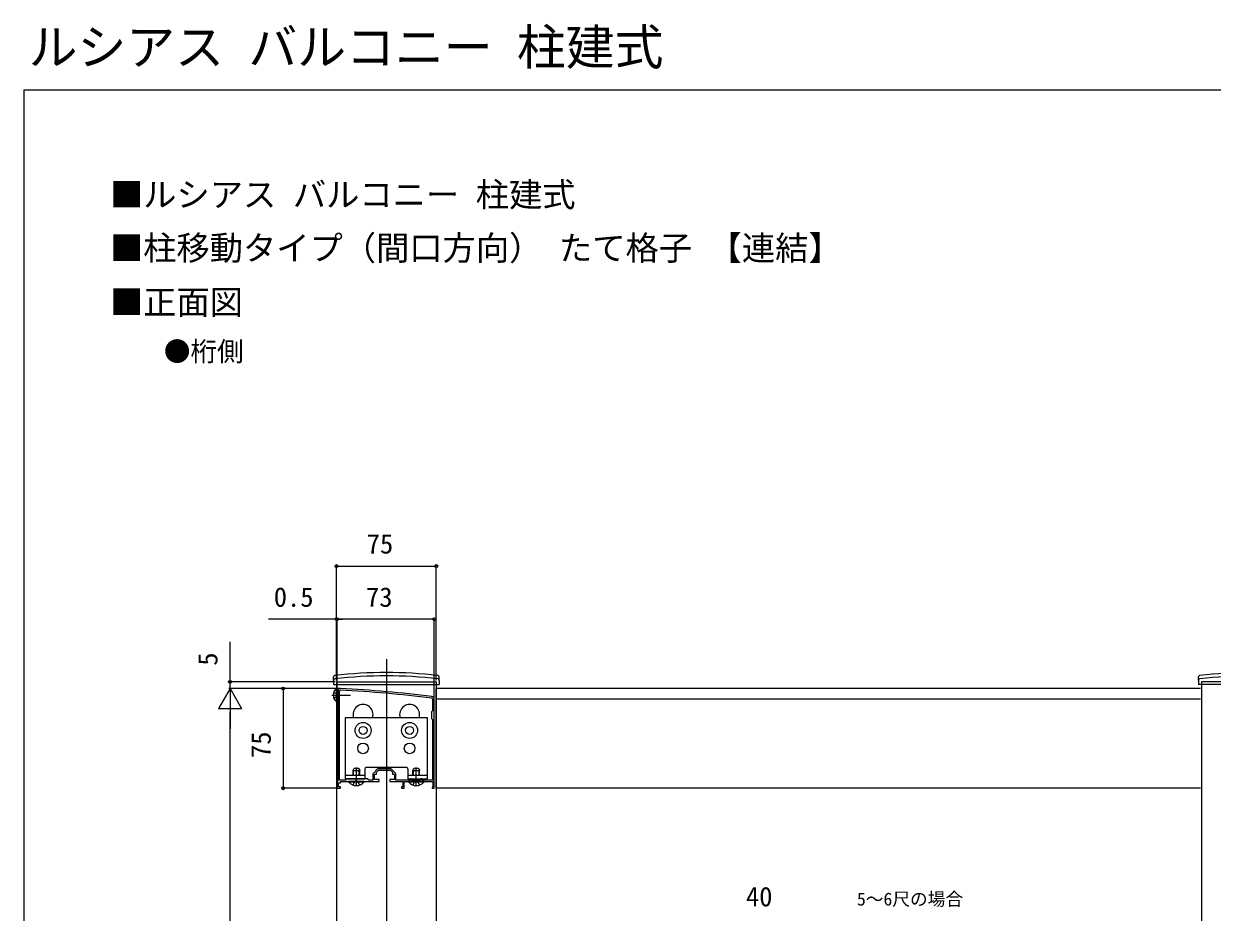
# Model space of a CAD drawing. Units: millimetres, scale not verified. Extents: x -875 to 875, y -1303 to 1296.
# Drawn here: x -875 to 18, y 629 to 1296 of the extents above; entities that cross this region are included whole.
import ezdxf
from ezdxf.enums import TextEntityAlignment as Align

# ---------------------------------------------------------------- set-up
doc = ezdxf.new("R2010")
doc.units = ezdxf.units.MM
doc.header["$LTSCALE"] = 8
for name, color, linetype in [('0-1_USER1', 3, 'Continuous'), ('0-2_YKK_11', 7, 'Continuous'), ('0-3_YKK_12', 2, 'Continuous'), ('0-4_YKK_13', 4, 'Continuous'), ('0-5_YKK_D', 6, 'Continuous'), ('0-6_YKK_ZWAK', 7, 'Continuous')]:
    doc.layers.add(name, color=color, linetype=linetype)
doc.styles.add('ＭＳ ゴシック', font='')
doc.styles.get('ＭＳ ゴシック').set_extended_font_data('MS Gothic')

msp = doc.modelspace()

# ---------------------------------------------------------------- linework, layer by layer
at = {"layer": '0-2_YKK_11'}
for p, q in [((-637.8, 728.003), (-637.8, 794.803)), ((-609.436, 736.063), (-612.261, 733.239)), ((-599.624, 736.503), (-608.376, 736.503)), ((-595.739, 733.239), (-598.564, 736.063))]:
    msp.add_line(p, q, dxfattribs=at)
for points in [[(-639, 794.803), (-639, 727.303), (-639.5, 726.803), (-639.5, 721.803), (-637, 721.803), (-637, 722.803), (-638.5, 722.803), (-638.5, 725.803), (-637, 725.803), (-637, 726.803), (-630.458, 726.803), (-630.275, 726.923), (-629.725, 726.923), (-629.542, 726.803), (-625.458, 726.803), (-625.275, 726.923), (-624.725, 726.923), (-624.542, 726.803), (-619.458, 726.803), (-619.275, 726.923), (-618.725, 726.923), (-618.542, 726.803), (-608, 726.803), (-608, 728.303), (-611.5, 728.303), (-611.5, 732.303), (-610, 732.303), (-610, 733.803), (-608.5, 735.303), (-604.458, 735.303), (-604.275, 735.423), (-603.725, 735.423), (-603.542, 735.303), (-599.5, 735.303), (-598, 733.803), (-598, 732.303), (-596.5, 732.303), (-596.5, 728.303), (-600, 728.303), (-600, 726.803)], [(-600, 726.803), (-590, 726.803), (-590, 722.803), (-591, 722.803), (-591, 721.803), (-589, 721.803), (-589, 726.803), (-580.458, 726.803), (-580.275, 726.923), (-579.725, 726.923), (-579.542, 726.803), (-567.5, 726.803), (-567.5, 723.094), (-567.75, 722.799), (-568, 722.503), (-568, 721.803), (-566.5, 721.803), (-566.5, 788.803)], [(-567.7, 788.803), (-567.7, 780.103), (-568.5, 779.303), (-568.5, 774.303), (-567.7, 773.503), (-567.7, 728.003), (-575.6, 728.003), (-575.6, 728.803), (-576.5, 728.803), (-576.5, 728.003), (-583.5, 728.003), (-583.5, 728.803), (-584.4, 728.803), (-584.4, 728.003), (-595.3, 728.003), (-595.3, 732.179)], [(-612.7, 732.179), (-612.7, 728.003), (-615.7, 728.003), (-616.5, 728.803), (-632.5, 728.803), (-633.3, 728.003), (-637.8, 728.003)]]:
    msp.add_lwpolyline(points, dxfattribs=at)
for centre, radius, start, end in [((-637, 794.803), 2, 86.9684, 180.00001), ((-637, 794.803), 0.8, 86.96839, 180.00001), ((-689.781, -201.796), 998.796, 83.01993, 86.96841), ((-689.781, -201.796), 999.996, 83.01993, 86.96841), ((-568.5, 788.803), 0.8, 0.00001, 83.01993), ((-568.5, 788.803), 2, 0.00001, 83.01993), ((-611.2, 732.179), 1.5, 134.99999, 179.99998), ((-608.376, 735.003), 1.5, 90.00002, 135.00001), ((-599.624, 735.003), 1.5, 44.99999, 89.99998), ((-596.8, 732.179), 1.5, 0.00002, 45.00001)]:
    msp.add_arc(centre, radius, start, end, dxfattribs=at)
at = {"layer": '0-3_YKK_12'}
for p, q in [((-602.5, 818.803), (-602.5, -60.197)), ((-640, 801.803), (-640, 799.803)), ((-640, 801.803), (-565, 801.803)), ((-640, 799.803), (-640, -60.197)), ((-565, 801.803), (-565, 799.803)), ((-565, 799.803), (-565, 360.803)), ((9.474, 796.8), (-565, 796.8)), ((85, 801.803), (10, 801.803)), ((10, 801.803), (10, 799.803)), ((10, 799.803), (10, 363.281)), ((9.474, 788.8), (-565, 788.8))]:
    msp.add_line(p, q, dxfattribs=at)
msp.add_lwpolyline([(9.474, 721.8), (-565, 721.8), (-565, 796.8)], dxfattribs=at)
for centre in [(-620, 777.303), (-585, 777.303)]:
    msp.add_arc(centre, 7.5, 340.52879, 199.47121, dxfattribs=at)
at = {"layer": '0-4_YKK_13'}
for p, q in [((-642.2, 802.803), (-642.153, 805.47)), ((-562.8, 802.803), (-562.847, 805.47)), ((7.8, 802.803), (7.847, 805.47)), ((-642.2, 802.803), (-642.148, 799.803)), ((-642.148, 799.803), (-562.852, 799.803)), ((-640.227, 796.553), (-640, 796.553)), ((-640.227, 796.553), (-640.227, 787.053)), ((-640, 796.553), (-640, 787.053)), ((-562.8, 802.803), (-562.852, 799.803)), ((7.8, 802.803), (7.852, 799.803)), ((87.148, 799.803), (7.852, 799.803)), ((-643.5, 791.803), (-629.446, 791.803)), ((-642.109, 793.953), (-640.093, 792.948)), ((-642.109, 789.653), (-640.093, 790.658)), ((-640.227, 787.053), (-640, 787.053)), ((-640.093, 792.948), (-639.484, 791.803)), ((-640.093, 790.658), (-639.484, 791.803)), ((-627.5, 735.103), (-626.7, 736.803)), ((-627.5, 731.703), (-627.5, 735.103)), ((-627.5, 735.103), (-622.5, 735.103)), ((-627.067, 731.703), (-627.067, 736.023)), ((-626.7, 736.803), (-623.3, 736.803)), ((-625, 723.303), (-625, 737.303)), ((-623.3, 736.803), (-622.5, 735.103)), ((-622.933, 731.703), (-622.933, 736.023)), ((-622.5, 731.703), (-622.5, 735.103)), ((-618.75, 736.303), (-618.75, 728.803)), ((-587.25, 737.303), (-617.75, 737.303)), ((-582.5, 735.103), (-581.7, 736.803)), ((-582.5, 731.703), (-582.5, 735.103)), ((-582.5, 735.103), (-577.5, 735.103)), ((-582.067, 731.703), (-582.067, 736.023)), ((-581.7, 736.803), (-578.3, 736.803)), ((-580, 723.303), (-580, 737.303)), ((-578.3, 736.803), (-577.5, 735.103)), ((-577.933, 731.703), (-577.933, 736.023)), ((-577.5, 731.703), (-577.5, 735.103)), ((-633.5, 731.703), (-618.75, 731.703)), ((-619.1, 726.803), (-630.9, 726.803)), ((-630.9, 726.555), (-630.9, 726.803)), ((-630.9, 726.555), (-619.1, 726.555)), ((-627.5, 724.22), (-626.145, 726.938)), ((-625, 727.546), (-626.145, 726.938)), ((-625, 727.546), (-623.855, 726.938)), ((-622.5, 724.22), (-623.855, 726.938)), ((-619.1, 726.555), (-619.1, 726.803)), ((-586.25, 731.703), (-571.5, 731.703)), ((-574.1, 726.803), (-585.9, 726.803)), ((-585.9, 726.555), (-585.9, 726.803)), ((-585.9, 726.555), (-574.1, 726.555)), ((-582.5, 728.003), (-582.5, 728.803)), ((-582.5, 724.22), (-581.145, 726.938)), ((-582.067, 728.003), (-582.067, 728.803)), ((-580, 727.546), (-581.145, 726.938)), ((-580, 727.546), (-578.855, 726.938)), ((-577.5, 724.22), (-578.855, 726.938)), ((-577.933, 728.003), (-577.933, 728.803)), ((-577.5, 728.003), (-577.5, 728.803)), ((-574.1, 726.555), (-574.1, 726.803))]:
    msp.add_line(p, q, dxfattribs=at)
for points in [[(-571.5, 728.803), (-571.5, 774.803), (-633.5, 774.803), (-633.5, 728.803), (-618.75, 728.803)], [(-586.25, 736.303), (-586.25, 728.803), (-571.5, 728.803)]]:
    msp.add_lwpolyline(points, dxfattribs=at)
for centre, radius in [((-620, 765.303), 6), ((-620, 765.303), 3), ((-585, 765.303), 6), ((-585, 765.303), 3), ((-620, 751.803), 4), ((-585, 751.803), 4)]:
    msp.add_circle(centre, radius, dxfattribs=at)
for centre, radius, start, end in [((-641.197, 802.956), 1, 97.02227, 179), ((-641.154, 805.452), 1, 96.9597, 179), ((-602.5, 488.803), 317.528, 82.97773, 97.02227), ((-602.5, 488.803), 320, 83.0403, 96.9597), ((-563.846, 805.452), 1, 1, 83.0403), ((-563.803, 802.956), 1, 1, 82.97773), ((8.803, 802.956), 1, 97.02227, 179), ((8.846, 805.452), 1, 96.9597, 179), ((47.5, 488.803), 317.528, 82.97773, 97.02227), ((47.5, 488.803), 320, 83.0403, 96.9597), ((-636.4, 791.803), 6.1, 128.85935, 231.14065), ((-617.75, 736.303), 1, 90, 180), ((-587.25, 736.303), 1, 0, 90), ((-625, 731.503), 7.7, 219.98312, 320.01688), ((-580, 731.503), 7.7, 219.98312, 320.01688)]:
    msp.add_arc(centre, radius, start, end, dxfattribs=at)
at = {"layer": '0-5_YKK_D'}
for p, q in [((-640, 802.803), (-640, 889.803)), ((-640, 888.803), (-565, 888.803)), ((-565, 802.803), (-565, 889.803)), ((-640, 848.803), (-691.1, 848.803)), ((-640, 802.803), (-640, 849.803)), ((-639.5, 848.803), (-640, 848.803)), ((-639.5, 727.679), (-639.5, 849.803)), ((-639.5, 727.679), (-639.5, 849.803)), ((-566.5, 848.803), (-639.5, 848.803)), ((-639.5, 848.803), (-635.2, 848.803)), ((-566.5, 789.803), (-566.5, 849.803)), ((-720, 801.803), (-720, 831.994)), ((-720, 796.803), (-728.75, 781.647)), ((-641, 801.803), (-721, 801.803)), ((-638, 796.803), (-721, 796.803)), ((-638, 796.803), (-721, 796.803)), ((-720, 796.803), (-720, 801.803)), ((-720, 796.803), (-720, 792.503)), ((-720, 796.803), (-711.25, 781.647)), ((-720, 796.803), (-720, 766.492)), ((-638, 796.803), (-681, 796.803)), ((-680, 796.803), (-680, 721.803)), ((-728.75, 781.647), (-711.25, 781.647)), ((-720, 389.303), (-720, 779.303)), ((-640.2, 721.803), (-681, 721.803))]:
    msp.add_line(p, q, dxfattribs=at)
for centre in [(-640, 888.803), (-565, 888.803), (-640, 848.803), (-639.5, 848.803), (-639.5, 848.803), (-566.5, 848.803), (-720, 801.803), (-680, 796.803), (-680, 721.803)]:
    msp.add_circle(centre, 1.075, dxfattribs=at)
at = {"layer": '0-6_YKK_ZWAK'}
for q in [(-875, -1303.2), (875, 1246.8)]:
    msp.add_line((-875, 1246.8), q, dxfattribs=at)

# ---------------------------------------------------------------- texts
at = {"layer": '0-1_USER1', "style": 'ＭＳ ゴシック'}
for s, height, p in [('ルシアス バルコニー 柱建式', 26.91, (-871.336, 1257.427)), ('■ルシアス バルコニー 柱建式', 18.33, (-810.256, 1153.351)), ('■柱移動タイプ（間口方向） たて格子 【連結】', 18.33, (-810.256, 1113.209)), ('■正面図', 18.33, (-810.256, 1072.499)), ('●桁側', 14.66, (-769.727, 1038.414))]:
    msp.add_text(s, height=height, dxfattribs=at).set_placement(p, align=Align.BOTTOM_LEFT)
at = {"layer": '0-5_YKK_D', "style": 'ＭＳ ゴシック'}
for s, height, p in [('75', 14.66, (-617.273, 893.803)), ('0.5', 14.66, (-687.123, 853.803)), ('73', 14.66, (-617.773, 853.803)), ('40', 14.66, (-332.262, 628.648)), ('5～6尺の場合', 9.751, (-248.813, 630.749))]:
    msp.add_text(s, height=height, dxfattribs=at).set_placement(p, align=Align.BOTTOM_LEFT)
for s, p in [('5', (-725, 813.926)), ('75', (-685, 744.53))]:
    msp.add_text(s, height=14.66, rotation=90, dxfattribs=at).set_placement(p, align=Align.BOTTOM_LEFT)

doc.saveas('drawing.dxf')
